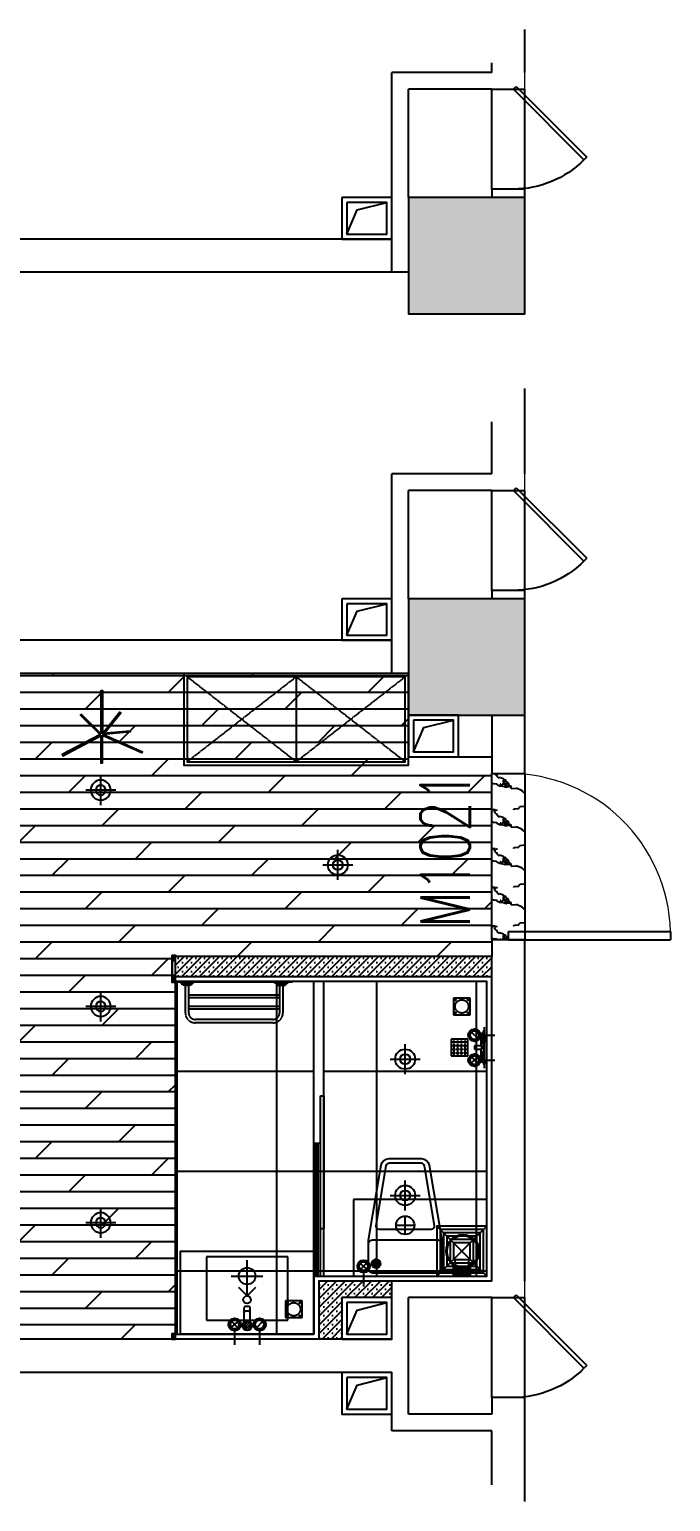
# Model space of a CAD drawing. Extents: x -153478 to 95136, y -45571 to 574449.
# Drawn here: x 22313 to 26166, y 26940 to 35786 of the extents above; entities that cross this region are included whole.
import ezdxf

# ---------------------------------------------------------------- set-up
doc = ezdxf.new("R2010")
doc.units = 0
doc.header["$LTSCALE"] = 10
doc.header["$MEASUREMENT"] = 0
doc.linetypes.add('DASH', pattern=[0.35, 0.25, -0.1])
doc.linetypes.add('HIDDENX2', pattern=[0.75, 0.5, -0.25])
doc.layers.get('0').update_dxf_attribs({"linetype": 'CONTINUOUS'})
for name, color, linetype in [('A 固定家具', 43, 'CONTINUOUS'), ('A 新建墙体', 160, 'CONTINUOUS'), ('A 活动家具', 43, 'CONTINUOUS'), ('A 装饰完成面', 6, 'CONTINUOUS'), ('A建筑墙体', 160, 'CONTINUOUS'), ('B门', 136, 'CONTINUOUS'), ('C地面分格', 136, 'CONTINUOUS'), ('C地面固定物', 30, 'CONTINUOUS'), ('C地面造型', 150, 'CONTINUOUS'), ('D天花灯具', 1, 'CONTINUOUS'), ('F-给排水点位', 1, 'CONTINUOUS'), ('K地漏', 43, 'CONTINUOUS'), ('PUB_HATCH', 251, 'CONTINUOUS'), ('WINDOW', 136, 'CONTINUOUS'), ('WINDOW_TEXT', 30, 'CONTINUOUS')]:
    doc.layers.add(name, color=color, linetype=linetype)
doc.layers.add('WALL', color=160, linetype='CONTINUOUS', lineweight=9)
doc.styles.add('_TCH_WINDOW', font='SIMPLEX', dxfattribs={"height": 3.5, "bigfont": 'GBCBIG'})
pattern_1 = [(45, (8649.1, -8297.363), (-26.5165, 26.5165), []), (45, (8675.618, -8297.363), (-26.5165, 26.5165), [0, -37.5])]

# ---------------------------------------------------------------- blocks, each defined once
blk = doc.blocks.new('A$C653002DA')
at = {"color": 160}
for points in [[(0, 250), (0, 0), (300, 0), (300, 250)], [(30, 220), (30, 30), (270, 30), (270, 220)]]:
    blk.add_lwpolyline(points, close=True, dxfattribs=at)
at = {"color": 8}
blk.add_lwpolyline([(30, 30), (91.2, 175.1), (270, 220)], dxfattribs=at)
blk = doc.blocks.new('_FZH')
at = {"color": 160}
blk.add_lwpolyline([(-0.5, -0.5), (0.5, -0.5), (0.5, 0.5), (-0.5, 0.5)], close=True, dxfattribs=at)
at = {"layer": 'PUB_HATCH', "color": 8}
blk.add_solid([(-0.5, -0.5), (0.5, -0.5), (-0.5, 0.5), (0.5, 0.5)], dxfattribs=at)
blk = doc.blocks.new('$DorLib2D$00000082')
for p, q in [((-0.207, 0.757), (-0.179, 0.785)), ((0.5, 0.05), (-0.207, 0.757)), ((0.528, 0.078), (-0.179, 0.785)), ((0.5, 0.05), (0.528, 0.078))]:
    blk.add_line(p, q)
blk.add_arc((0.5, 0.05), 1, 135, 180)
blk = doc.blocks.new('$DorLib2D$00000001')
for p, q in [((0.45, 0.975), (0.5, 0.975)), ((0.45, 0), (0.45, 0.975)), ((0.5, 0), (0.5, 0.975)), ((0.5, 0), (0.45, 0))]:
    blk.add_line(p, q)
at = {"lineweight": 13}
blk.add_arc((0.475, 0), 0.975, 91.46928, 180, dxfattribs=at)
blk = doc.blocks.new('A$C55013820')
at = {"layer": 'A 活动家具', "linetype": 'Continuous'}
for p, q in [((0, 380), (0, 0)), ((490, 380), (0, 380)), ((226.6, 393.7), (226.6, 306.8)), ((263.4, 393.7), (263.4, 306.8)), ((490, 0), (490, 380)), ((235.8, 325.2), (254.2, 325.2)), ((235.8, 297.6), (254.2, 297.6)), ((0, 0), (490, 0))]:
    blk.add_line(p, q, dxfattribs=at)
for centre, radius in [((245, 414.2), 27.6), ((245, 256.8), 23)]:
    blk.add_circle(centre, radius, dxfattribs=at)
for centre, start, end in [((235.8, 334.3), 180, 270), ((235.8, 306.8), 180, 270), ((254.2, 334.3), 270, 0), ((254.2, 306.8), 270, 0)]:
    blk.add_arc(centre, 9.18, start, end, dxfattribs=at)
blk = doc.blocks.new('A$C106B13CD')
at = {"layer": 'A 活动家具'}
for p, q in [((200, 188), (0, 188)), ((200, 168), (0, 168)), ((200, 100), (0, 100)), ((20, 50), (20, 100)), ((180, 100), (180, 50))]:
    blk.add_line(p, q, dxfattribs=at)
blk.add_lwpolyline([(0, 60), (0, 190, -0.414214), (10, 200), (190, 200, -0.414214), (200, 190), (200, 60, -0.414214), (190, 50), (180, 50), (180, 8, -0.414214), (172, 0), (28, 0, -0.414214), (20, 8), (20, 50), (10, 50, -0.414214), (0, 60, -1)], format="xyb", dxfattribs=at)
blk = doc.blocks.new('4t3')
at = {"layer": 'A 活动家具', "ltscale": 0.25}
for p, q in [((-127985, 546145), (-127985, 546345)), ((-127981, 546348), (-127979, 546348)), ((-127975, 546303), (-127975, 546345)), ((-128375, 546245), (-128375, 546045)), ((-128175, 546245), (-128375, 546245)), ((-128351, 546221), (-128331, 546221)), ((-128351, 546201), (-128351, 546221)), ((-128331, 546201), (-128351, 546201)), ((-128351, 546177), (-128331, 546177)), ((-128351, 546157), (-128351, 546177)), ((-128331, 546157), (-128351, 546157)), ((-128331, 546221), (-128331, 546201)), ((-128331, 546177), (-128331, 546157)), ((-128307, 546221), (-128287, 546221)), ((-128307, 546201), (-128307, 546221)), ((-128287, 546201), (-128307, 546201)), ((-128307, 546177), (-128287, 546177)), ((-128307, 546157), (-128307, 546177)), ((-128287, 546157), (-128307, 546157)), ((-128287, 546221), (-128287, 546201)), ((-128287, 546177), (-128287, 546157)), ((-128263, 546221), (-128243, 546221)), ((-128263, 546201), (-128263, 546221)), ((-128243, 546201), (-128263, 546201)), ((-128263, 546177), (-128243, 546177)), ((-128263, 546157), (-128263, 546177)), ((-128243, 546157), (-128263, 546157)), ((-128243, 546221), (-128243, 546201)), ((-128243, 546177), (-128243, 546157)), ((-128219, 546221), (-128199, 546221)), ((-128219, 546201), (-128219, 546221)), ((-128199, 546201), (-128219, 546201)), ((-128219, 546177), (-128199, 546177)), ((-128219, 546157), (-128219, 546177)), ((-128199, 546157), (-128219, 546157)), ((-128199, 546221), (-128199, 546201)), ((-128199, 546177), (-128199, 546157)), ((-128175, 546045), (-128175, 546245)), ((-128015, 546165), (-128095, 546165)), ((-128095, 546165), (-128095, 546125)), ((-128015, 546165), (-128015, 546305)), ((-128005, 546315), (-128005, 546315)), ((-128005, 546188), (-128005, 546315)), ((-128005, 546125), (-128005, 546165)), ((-128001, 546318), (-127989, 546318)), ((-127985, 546145), (-127985, 545945)), ((-127981, 546203), (-127979, 546203)), ((-127979, 546203), (-127979, 546088)), ((-127975, 546303), (-127975, 546207)), ((-128375, 546045), (-128175, 546045)), ((-128351, 546133), (-128351, 546113)), ((-128331, 546133), (-128351, 546133)), ((-128351, 546113), (-128331, 546113)), ((-128351, 546089), (-128351, 546069)), ((-128331, 546089), (-128351, 546089)), ((-128351, 546069), (-128331, 546069)), ((-128331, 546113), (-128331, 546133)), ((-128331, 546069), (-128331, 546089)), ((-128307, 546133), (-128307, 546113)), ((-128287, 546133), (-128307, 546133)), ((-128307, 546113), (-128287, 546113)), ((-128307, 546089), (-128307, 546069)), ((-128287, 546089), (-128307, 546089)), ((-128307, 546069), (-128287, 546069)), ((-128287, 546113), (-128287, 546133)), ((-128287, 546069), (-128287, 546089)), ((-128263, 546133), (-128263, 546113)), ((-128243, 546133), (-128263, 546133)), ((-128263, 546113), (-128243, 546113)), ((-128263, 546089), (-128263, 546069)), ((-128243, 546089), (-128263, 546089)), ((-128263, 546069), (-128243, 546069)), ((-128243, 546113), (-128243, 546133)), ((-128243, 546069), (-128243, 546089)), ((-128219, 546133), (-128219, 546113)), ((-128199, 546133), (-128219, 546133)), ((-128219, 546113), (-128199, 546113)), ((-128219, 546089), (-128219, 546069)), ((-128199, 546089), (-128219, 546089)), ((-128219, 546069), (-128199, 546069)), ((-128199, 546113), (-128199, 546133)), ((-128199, 546069), (-128199, 546089)), ((-128095, 546125), (-128015, 546125)), ((-128015, 545985), (-128015, 546125)), ((-128005, 546102), (-128005, 545976)), ((-128005, 545975), (-128005, 545975)), ((-128001, 545972), (-127989, 545972)), ((-127981, 546088), (-127979, 546088)), ((-127975, 545987), (-127975, 546084)), ((-127975, 545987), (-127975, 545945)), ((-127981, 545941), (-127979, 545941))]:
    blk.add_line(p, q, dxfattribs=at)
for centre, radius, start, end in [((-127981, 546344), 4, 90, 180), ((-127979, 546344), 4, 360, 90), ((-128005, 546305), 10, 90, 180), ((-128005, 546305), 10, 90, 180), ((-128001, 546314), 4, 90, 180), ((-127989, 546314), 4, 360, 90), ((-127981, 546207), 4, 180, 270), ((-127979, 546207), 4, 270, 360), ((-128005, 545985), 10, 180, 270), ((-128001, 545976), 4, 180, 270), ((-127989, 545976), 4, 270, 360), ((-127981, 546084), 4, 90, 180), ((-127979, 546084), 4, 360, 90), ((-127981, 545945), 4, 180, 270), ((-127979, 545945), 4, 270, 360)]:
    blk.add_arc(centre, radius, start, end, dxfattribs=at)
blk = doc.blocks.new('A$C60AC6A6D')
at = {"layer": 'A 活动家具'}
blk.add_lwpolyline([(28.5, 689.7, 0.428333), (0, 661.2), (0, 490.4), (76, 39.6, 0.366124), (122.8, 0), (317.2, 0, 0.366124), (364.1, 39.6), (440, 490.4), (440, 661.2, 0.415921), (411.5, 689.7)], format="xyb", close=True, dxfattribs=at)
blk.add_lwpolyline([(48.8, 632.1), (48.8, 604.4), (39.6, 604.4), (39.6, 632.1)], close=True, dxfattribs=at)
blk.add_lwpolyline([(421, 490.4), (19, 490.4)], dxfattribs=at)
blk.add_lwpolyline([(317.2, 28.5), (122.8, 28.5, -0.366124), (104.1, 44.3), (43.8, 402.2, -0.463996), (62.5, 424.4), (377.5, 424.4, -0.463996), (396.3, 402.2), (336, 44.3, -0.366124), (317.2, 28.5)], format="xyb", dxfattribs=at)
for centre, radius, start, end in [((44.9, 632.1), 26.5, 278.44092, 258.35302), ((19, 509.4), 19, 180.00001, 270), ((421, 509.4), 19, 270, 0)]:
    blk.add_arc(centre, radius, start, end, dxfattribs=at)
at = {"layer": 'A 活动家具', "color": 49}
for radius, start, end in [(21.5, 280.42825, 255.5854), (16.5, 283.65152, 251.05894), (11.5, 289.82009, 242.20409)]:
    blk.add_arc((44.9, 632.1), radius, start, end, dxfattribs=at)
blk = doc.blocks.new('A$C266D7851')
at = {"layer": 'A 固定家具', "linetype": 'DASH'}
for p, q in [((0, 703.4), (0, 0)), ((0, 670.5), (8.9, 670.5)), ((0, 599.7), (0, 670.5)), ((8.9, 670.5), (8.9, 599.7)), ((17.9, 660), (8.9, 662.4)), ((8.9, 662.4), (8.9, 607.8)), ((17.9, 610.2), (17.9, 660)), ((17.9, 645.1), (17.9, 625.1)), ((17.9, 645.1), (183.4, 645.1)), ((17.9, 625.1), (183.4, 625.1)), ((78, 625.1), (78, 78.3)), ((94, 625.1), (94, 78.3)), ((145.3, 625.1), (145.3, 78.3)), ((161.3, 625.1), (161.3, 78.3)), ((8.9, 599.7), (0, 599.7)), ((8.9, 607.8), (17.9, 610.2)), ((223.4, 585.1), (223.4, 118.3)), ((243.4, 585.1), (243.4, 118.3)), ((0, 103.7), (0, 32.8)), ((8.9, 103.7), (0, 103.7)), ((8.9, 32.8), (8.9, 103.7)), ((8.9, 95.5), (17.9, 93.1)), ((8.9, 41), (8.9, 95.5)), ((17.9, 93.1), (17.9, 43.4)), ((0, 32.8), (8.9, 32.8)), ((17.9, 43.4), (8.9, 41)), ((17.9, 58.3), (17.9, 78.3)), ((17.9, 78.3), (183.4, 78.3)), ((17.9, 58.3), (183.4, 58.3))]:
    blk.add_line(p, q, dxfattribs=at)
for centre, radius, start, end in [((183.4, 585.1), 60, 0, 90), ((183.4, 585.1), 40, 0, 90), ((183.4, 118.3), 40, 270, 0), ((183.4, 118.3), 60, 270, 0)]:
    blk.add_arc(centre, radius, start, end, dxfattribs=at)
blk = doc.blocks.new('暗装筒灯')
at = {"color": 8}
for p, q in [((0, -90), (0, 90)), ((-90, 0), (90, 0))]:
    blk.add_line(p, q, dxfattribs=at)
blk.add_circle((0, 0), 60)
blk.add_circle((0, 0), 30, dxfattribs=at)
blk = doc.blocks.new('*U66')
blk.add_blockref('暗装筒灯', (0, 0))
blk = doc.blocks.new('QBLOCK2009110311334111')
at = {"layer": 'K地漏', "color": 43, "linetype": 'HIDDENX2', "ltscale": 50}
blk.add_lwpolyline([(-50, -50), (50, -50), (50, 50), (-50, 50)], close=True, dxfattribs=at)
at = {"layer": 'K地漏', "color": 49, "linetype": 'HIDDENX2', "ltscale": 50}
for centre, radius in [((-39.1, 39.1), 4), ((0, 0), 40), ((39.1, 39.1), 4), ((-39.1, -39.1), 4), ((39.1, -39.1), 4)]:
    blk.add_circle(centre, radius, dxfattribs=at)
blk = doc.blocks.new('*U97')
at = {"color": 8}
for p, q in [((-150, 150), (-50, 50)), ((50, 50), (150, 150)), ((-150, -150), (-50, -50)), ((50, -50), (150, -150))]:
    blk.add_line(p, q, dxfattribs=at)
blk.add_lwpolyline([(-150, -150), (150, -150), (150, 150), (-150, 150)], close=True)
for points in [[(-130, -130), (130, -130), (130, 130), (-130, 130)], [(-110, -110), (110, -110), (110, 110), (-110, 110)], [(-90, -90), (90, -90), (90, 90), (-90, 90)], [(-70, -70), (70, -70), (70, 70), (-70, 70)], [(-50, -50), (50, -50), (50, 50), (-50, 50)]]:
    blk.add_lwpolyline(points, close=True, dxfattribs=at)
for points in [[(-50, 50), (0, 0), (-50, -50)], [(50, 50), (0, 0), (50, -50)]]:
    blk.add_lwpolyline(points, dxfattribs=at)
blk = doc.blocks.new('A$C2D563F3F')
at = {"layer": 'A 装饰完成面'}
h = blk.add_hatch(dxfattribs=at)
h.set_pattern_fill('ANSI31', color=256, scale=3)
h.set_pattern_definition([(45, (1671.7093, -9229.49336), (-0.265165043, 0.265165043), [])])
h.paths.add_polyline_path([(21, 26), (22, 26), (22, 32), (0, 32), (0, 0), (6, 0), (6, 1), (1, 1), (1, 31), (21, 31)])
at = {"layer": 'A 装饰完成面', "color": 250}
for p, q in [((1, 31), (21, 1)), ((21, 31), (1, 1))]:
    blk.add_line(p, q, dxfattribs=at)
at = {"layer": 'A 装饰完成面'}
blk.add_lwpolyline([(21, 26), (22, 26), (22, 32), (0, 32), (0, 0), (6, 0), (6, 1), (1, 1), (1, 31), (21, 31), (21, 26)], dxfattribs=at)
at = {"layer": 'A 装饰完成面', "color": 250}
blk.add_lwpolyline([(1, 1), (21, 1), (21, 31), (1, 31)], close=True, dxfattribs=at)
blk = doc.blocks.new('A$C54B01993')
at = {"layer": 'A 装饰完成面'}
h = blk.add_hatch(dxfattribs=at)
h.set_pattern_fill('ANSI31', color=256, scale=3)
h.set_pattern_definition([(45, (1671.70828, -9185.4984), (-0.265165043, 0.265165043), [])])
h.paths.add_polyline_path([(21, 1), (22, 1), (22, -5), (0, -5), (0, 157), (22, 157), (22, 151), (21, 151), (21, 156), (1, 156), (1, -4), (21, -4)])
at = {"layer": 'A 装饰完成面', "color": 250}
for p, q in [((21, 156), (1, 126)), ((1, 156), (21, 126)), ((21, 26), (1, -4)), ((1, 26), (21, -4))]:
    blk.add_line(p, q, dxfattribs=at)
at = {"layer": 'A 装饰完成面'}
blk.add_lwpolyline([(21, 1), (22, 1), (22, -5), (0, -5), (0, 157), (22, 157), (22, 151), (21, 151), (21, 156), (1, 156), (1, -4), (21, -4), (21, 1)], dxfattribs=at)
at = {"layer": 'A 装饰完成面', "color": 250}
for points in [[(1, 126), (21, 126), (21, 156), (1, 156)], [(1, -4), (21, -4), (21, 26), (1, 26)]]:
    blk.add_lwpolyline(points, close=True, dxfattribs=at)
blk = doc.blocks.new('暗装射灯(角度可调)')
at = {"color": 8, "linetype": 'ByBlock'}
for p, q in [((0, -1.9), (0, 1.9)), ((2.4, 0), (-1.9, 0))]:
    blk.add_line(p, q, dxfattribs=at)
blk.add_lwpolyline([(1.4, 1), (2.4, 0), (1.4, -1)], dxfattribs=at)
at = {"color": 0, "linetype": 'ByBlock'}
blk.add_circle((0, 0), 1, dxfattribs=at)
blk = doc.blocks.new('*U62')
at = {"xscale": 50, "yscale": 50, "zscale": 50}
blk.add_blockref('暗装射灯(角度可调)', (27895.3, -2006.6), dxfattribs=at)
blk = doc.blocks.new('冷水')
at = {"true_color": 0x0f87ff}
h = blk.add_hatch(color=150, dxfattribs=at)
edge = h.paths.add_edge_path(flags=17)
edge.add_arc((466933.4, -131996.8), 25.9, 0, 360)
edge = h.paths.add_edge_path()
edge.add_arc((466933.4, -131996.8), 37.5, 0, 360)
at = {"color": 150, "true_color": 0x0f87ff}
for p, q in [((466875, -131948.9), (466875, -132044.7)), ((466961.4, -132021.8), (466905.5, -131971.8)), ((466909, -132025.2), (466957.9, -131968.4)), ((466895.9, -131996.8), (466811.7, -131996.8))]:
    blk.add_line(p, q, dxfattribs=at)
for radius in [37.5, 25.9]:
    blk.add_circle((466933.4, -131996.8), radius, dxfattribs=at)
blk = doc.blocks.new('冷热水')
at = {"true_color": 0xff320a}
h = blk.add_hatch(color=20, dxfattribs=at)
edge = h.paths.add_edge_path()
edge.add_arc((466649.5, -131338.2), 37.5, 0, 360)
edge = h.paths.add_edge_path(flags=17)
edge.add_arc((466649.5, -131338.2), 25.9, 0, 360)
at = {"lineweight": 0}
h = blk.add_hatch(dxfattribs=at)
h.set_pattern_fill('ANSI31', color=8, scale=60, style=0)
edge = h.paths.add_edge_path()
edge.add_arc((466724.5, -131329.8), 25, 0, 360)
at = {"true_color": 0x0f87ff}
h = blk.add_hatch(color=150, dxfattribs=at)
edge = h.paths.add_edge_path(flags=17)
edge.add_arc((466799.5, -131338.2), 25.9, 0, 360)
edge = h.paths.add_edge_path()
edge.add_arc((466799.5, -131338.2), 37.5, 0, 360)
at = {"color": 20, "true_color": 0xff320a}
for p, q in [((466649.5, -131300.7), (466649.5, -131216.4)), ((466601.6, -131279.8), (466697.4, -131279.8)), ((466624.5, -131366.1), (466674.5, -131310.2))]:
    blk.add_line(p, q, dxfattribs=at)
at = {"color": 150, "true_color": 0x0f87ff}
for p, q in [((466799.5, -131300.7), (466799.5, -131216.4)), ((466751.6, -131279.8), (466847.4, -131279.8)), ((466827.9, -131313.7), (466771.1, -131362.6)), ((466824.5, -131366.1), (466774.5, -131310.2))]:
    blk.add_line(p, q, dxfattribs=at)
at = {"color": 20, "true_color": 0xff320a}
for radius in [37.5, 25.9]:
    blk.add_circle((466649.5, -131338.2), radius, dxfattribs=at)
at = {"color": 32, "true_color": 0xd77416}
blk.add_circle((466724.5, -131329.8), 25, dxfattribs=at)
at = {"color": 150, "true_color": 0x0f87ff}
for radius in [37.5, 25.9]:
    blk.add_circle((466799.5, -131338.2), radius, dxfattribs=at)
blk = doc.blocks.new('面盆')
at = {"layer": 'F-给排水点位', "lineweight": 0}
blk.add_blockref('冷热水', (-466726.3, 131543.8), dxfattribs=at)
blk = doc.blocks.new('A$C759861F2')
at = {"true_color": 0xff320a}
h = blk.add_hatch(color=20, dxfattribs=at)
edge = h.paths.add_edge_path()
edge.add_arc((37.5, 197.9), 37.5, 0, 360)
edge = h.paths.add_edge_path(flags=17)
edge.add_arc((37.5, 197.9), 25.9, 0, 360)
at = {"true_color": 0x0f87ff}
h = blk.add_hatch(color=150, dxfattribs=at)
edge = h.paths.add_edge_path(flags=17)
edge.add_arc((37.5, 47.9), 25.9, 0, 360)
edge = h.paths.add_edge_path()
edge.add_arc((37.5, 47.9), 37.5, 0, 360)
at = {"color": 20, "true_color": 0xff320a}
for p, q in [((9.6, 222.9), (65.4, 172.9)), ((75, 197.9), (159.3, 197.9)), ((95.9, 245.8), (95.9, 150))]:
    blk.add_line(p, q, dxfattribs=at)
at = {"color": 150, "true_color": 0x0f87ff}
for p, q in [((95.9, 95.8), (95.9, 0)), ((9.6, 22.9), (65.4, 72.9)), ((62, 19.5), (13, 76.3)), ((75, 47.9), (159.3, 47.9))]:
    blk.add_line(p, q, dxfattribs=at)
at = {"color": 20, "true_color": 0xff320a}
for radius in [37.5, 25.9]:
    blk.add_circle((37.5, 197.9), radius, dxfattribs=at)
at = {"color": 150, "true_color": 0x0f87ff}
for radius in [37.5, 25.9]:
    blk.add_circle((37.5, 47.9), radius, dxfattribs=at)
blk = doc.blocks.new('A$C05A77B55')
at = {"layer": 'A 新建墙体'}
h = blk.add_hatch(dxfattribs=at)
h.set_pattern_fill('SACNCR', color=148, scale=400)
h.set_pattern_definition(pattern_1)
h.paths.add_polyline_path([(7000, 3275.3), (7000, 3155.3), (8900, 3155.3), (8900, 3275.3)])
h = blk.add_hatch(dxfattribs=at)
h.set_pattern_fill('SACNCR', color=148, scale=400)
h.set_pattern_definition(pattern_1)
h.paths.add_polyline_path([(7860, 1325.3), (7860, 975.3), (8000, 975.3), (8000, 1225.3), (8300, 1225.3), (8300, 1325.3)])
at = {"layer": 'C地面分格', "linetype": 'ByBlock'}
h = blk.add_hatch(dxfattribs=at)
h.set_pattern_fill('DOLMIT', color=148, scale=400)
h.set_pattern_definition([(0, (8649.1, -8297.36), (0, 100), []), (45, (8649.1, -8297.36), (-200, 200), [141.421, -282.843])])
edge = h.paths.add_edge_path()
edge.add_line((8900, 4375.3), (8900, 3275.3))
edge.add_line((8900, 3275.3), (7000, 3275.3))
edge.add_line((7000, 3275.3), (7000, 975.3))
edge.add_line((7000, 975.3), (200, 975.3))
edge.add_line((200, 975.3), (200, 4975.3))
edge.add_line((200, 4975.3), (1282, 4975.3))
edge.add_line((1282, 4975.3), (1282, 4657.3))
edge.add_line((1282, 4657.3), (5300, 4657.3))
edge.add_line((5300, 4657.3), (5300, 4975.3))
edge.add_line((5300, 4975.3), (8400, 4975.3))
edge.add_line((8400, 4975.3), (8400, 4375.3))
edge.add_line((8400, 4375.3), (8900, 4375.3))
h = blk.add_hatch(dxfattribs=at)
h.set_pattern_fill('LS3', color=250, scale=400, pattern_type=2)
h.set_pattern_definition([(180, (8746.24, -8144.18), (-400, 233.1003), [3.8095, -396.1904]), (162.06062, (8755.768, -8109.773), (-799.999997, 233.10033), [18.019, -3765.9465]), (0, (8734.82, -8153.06), (400, 233.1003), [11.4286, -388.5714]), (30.2315, (8649.1, -8094.23), (400, 2e-05), [8.8184, -454.146]), (55.5343, (8656.72, -8089.79), (400, 699.30096), [6.7316, -1406.914]), (19.2722, (8660.53, -8084.243), (800, 233.10033), [10.089, -2108.642]), (30.2315, (8670.05, -8080.91), (400, 2e-05), [13.2275, -449.7365]), (49.3704, (8681.48, -8074.25), (1e-06, 233.1003), [5.85, -608.432]), (19.2722, (8715.77, -8067.593), (800, 233.10033), [10.089, -2108.642]), (16.2448, (8708.15, -8069.81), (400, 233.1003), [7.936, -825.332]), (105.9605, (8711.96, -8083.13), (5e-06, 233.10032), [13.854, -1440.8236]), (137.0035, (8721.483, -8092.013), (-799.99999, 699.30097), [13.0214, -2721.478]), (149.7685, (8725.3, -8094.23), (-400, 7e-06), [4.409, -458.555]), (90, (8725.3, -8099.8), (400, -2e-14), [5.55, -227.55]), (130.6296, (8729.1, -8104.22), (3e-06, 233.1003), [5.85, -608.432]), (90, (8692.9, -8069.8), (400, -2e-14), [4.44, -228.66]), (180, (8702.43, -8065.37), (-400, 233.1003), [9.524, -390.476]), (180, (8711.96, -8065.37), (-400, 233.1003), [9.524, -390.476]), (6.64784, (8729.1, -8105.333), (400, 1e-05), [9.588, -2003.95]), (158.7688, (8734.816, -8153.06), (-400, 233.10032), [6.1304, -1281.248]), (149.7685, (8729.1, -8150.84), (-400, 7e-06), [4.409, -458.555]), (119.7695, (8725.29, -8148.62), (-2e-05, 233.1003), [3.836, -801.7826]), (149.7685, (8723.39, -8145.3), (-400, 7e-06), [4.409, -458.555]), (172.62125, (8719.578, -8143.073), (-1600.000004, 233.1003), [17.286, -3612.775]), (165.47944, (8702.435, -8140.853), (-800, 233.10032), [17.7085, -3701.078]), (4.16629, (8670.054, -8137.523), (400, 2e-05), [15.2785, -3193.2]), (10.9928, (8652.91, -8140.85), (400, 3e-05), [17.463, -1204.967]), (99.7371, (8950.054, -8278.493), (-4e-06, 233.10032), [11.262, -2353.812]), (4.44296, (8860.53, -8278.493), (2800, 233.100322), [28.6575, -5989.427]), (135.83554, (8955.77, -8284.043), (-400, 466.20063), [7.966, -1664.874]), (90, (8955.77, -8286.26), (400, -2e-14), [2.22, -230.88]), (180, (8963.39, -8286.26), (-400, 233.1003), [7.619, -392.381]), (90, (8963.4, -8289.6), (400, -2e-14), [3.33, -229.77]), (16.2448, (8963.39, -8289.59), (400, 233.1003), [3.968, -829.3]), (90, (8860.53, -8280.7), (400, -2e-14), [2.22, -230.88]), (60.2305, (8858.63, -8284.04), (-1e-06, 233.1003), [3.836, -801.7826]), (41.15756, (8854.82, -8287.37), (400, 466.20064), [5.06, -1057.4946]), (49.3704, (8852.91, -8289.6), (1e-06, 233.1003), [2.925, -611.3574]), (4.7589, (8826.244, -8291.813), (400, 8e-06), [26.759, -2782.927]), (90, (8826.24, -8294.03), (400, -2e-14), [2.22, -230.88]), (0, (8824.34, -8294.03), (400, 233.1003), [1.905, -398.095]), (90, (8824.34, -8297.36), (400, -2e-14), [3.33, -229.77]), (44.16446, (8995.77, -8240.753), (400, 466.20064), [7.966, -1664.874]), (1.9633, (8980.53, -8227.433), (400.000001, 1.4e-05), [32.4, -6771.594]), (90, (8995.77, -8244.1), (400, -2e-14), [3.33, -229.77]), (4.7589, (8982.435, -8245.193), (400, 8e-06), [13.3795, -2796.3066]), (158.7688, (8982.435, -8245.19), (-400, 233.10032), [6.1304, -1281.248]), (0, (8971, -8242.97), (400, 233.1003), [5.714, -394.286]), (90, (8971, -8248.52), (400, -2e-14), [5.55, -227.55]), (3.70474, (8953.863, -8249.633), (399.999997, 3e-05), [17.179, -3590.36]), (90, (8953.86, -8264.06), (400, -2e-14), [14.43, -218.67]), (0, (8951.96, -8264.06), (400, 233.1003), [1.905, -398.095]), (41.15756, (8948.15, -8267.39), (400, 466.20064), [5.06, -1057.4946]), (90, (8944.34, -8244.1), (400, -2e-14), [8.88, -224.22]), (138.84244, (8948.15, -8247.41), (-400, 466.20064), [5.06, -1057.4946]), (90, (8948.15, -8252.96), (400, -2e-14), [5.55, -227.55]), (55.5343, (8944.34, -8258.513), (400, 699.30096), [6.7316, -1406.914]), (41.15756, (8940.53, -8261.84), (400, 466.20064), [5.06, -1057.4946]), (4.16629, (8925.292, -8262.953), (400, 2e-05), [15.2785, -3193.2]), (44.16446, (8919.58, -8268.503), (400, 466.20064), [7.966, -1664.874]), (14.52055, (8902.435, -8272.943), (800, 233.10032), [17.7085, -3701.078]), (0, (8889.1, -8272.94), (400, 233.1003), [13.333, -386.6666]), (90, (8889.1, -8276.27), (400, -2e-14), [3.33, -229.77]), (90, (8746.24, -8149.73), (400, -2e-14), [5.55, -227.55]), (180, (8750.05, -8149.73), (-400, 233.1003), [3.8095, -396.1904]), (30.2315, (8750.05, -8149.73), (400, 2e-05), [6.614, -456.35]), (60.2305, (8755.77, -8146.4), (-1e-06, 233.1003), [3.836, -801.7826]), (90, (8757.67, -8143.07), (400, -2e-14), [2.22, -230.88]), (49.3704, (8757.67, -8140.85), (1e-06, 233.1003), [8.7755, -605.507]), (71.0578, (8763.39, -8134.19), (3e-07, 233.1003), [5.868, -1226.3635]), (90, (8765.3, -8128.64), (400, -2e-14), [11.1, -222]), (41.15756, (8761.48, -8120.87), (400, 466.20064), [5.06, -1057.4946]), (94.26686, (8763.387, -8146.403), (-2e-05, 233.100317), [25.601, -5350.607]), (180, (8767.2, -8146.4), (-400, 233.1003), [3.8095, -396.1904]), (105.9605, (8767.2, -8146.4), (5e-06, 233.10032), [6.927, -1447.751]), (30.2315, (8765.3, -8139.74), (400, 2e-05), [4.409, -458.555]), (30.2315, (8769.1, -8137.52), (400, 2e-05), [2.2046, -460.7595]), (90, (8771, -8139.74), (400, -2e-14), [3.33, -229.77]), (149.7685, (8774.82, -8141.96), (-400, 7e-06), [4.409, -458.555]), (90, (8774.8, -8145.3), (400, -2e-14), [3.33, -229.77]), (180, (8778.63, -8145.3), (-400, 233.1003), [3.8095, -396.1904]), (60.2305, (8778.63, -8145.29), (-1e-06, 233.1003), [3.836, -801.7826]), (71.0578, (8780.53, -8141.96), (3e-07, 233.1003), [5.868, -1226.3635]), (90, (8782.43, -8136.4), (400, -2e-14), [3.33, -229.77]), (0, (8780.53, -8133.08), (400, 233.1003), [1.905, -398.095]), (49.3704, (8774.82, -8139.74), (1e-06, 233.1003), [8.7755, -605.507]), (90, (8774.8, -8159.72), (400, -2e-14), [19.98, -213.12]), (90, (8774.8, -8159.72), (400, -2e-14), [3.33, -229.77]), (30.2315, (8774.82, -8156.4), (400, 2e-05), [4.409, -458.555]), (90, (8778.63, -8154.17), (400, -2e-14), [3.33, -229.77]), (90, (8778.63, -8165.27), (400, -2e-14), [14.43, -218.67]), (64.9204, (8778.625, -8165.273), (400, 932.40128), [13.481, -2817.5306]), (44.16446, (8784.34, -8153.063), (400, 466.20064), [7.966, -1664.874]), (180, (8795.77, -8147.51), (-400, 233.1003), [5.714, -394.286]), (30.2315, (8755.77, -8109.77), (400, 2e-05), [2.2046, -460.7595]), (90, (8757.67, -8112), (400, -2e-14), [3.33, -229.77]), (180, (8761.48, -8112), (-400, 233.1003), [3.8095, -396.1904]), (135.83554, (8767.197, -8117.543), (-400, 466.20063), [7.966, -1664.874]), (10.9928, (8767.2, -8117.54), (400, 3e-05), [5.821, -1216.609]), (90, (8772.9, -8119.76), (400, -2e-14), [3.33, -229.77]), (180, (8776.72, -8119.76), (-400, 233.1003), [3.8095, -396.1904]), (130.6296, (8778.63, -8121.98), (3e-06, 233.1003), [2.925, -611.3574]), (90, (8778.63, -8127.53), (400, -2e-14), [5.55, -227.55]), (138.84244, (8782.435, -8130.86), (-400, 466.20064), [5.06, -1057.4946]), (90, (8782.43, -8133.1), (400, -2e-14), [2.22, -230.88]), (180, (8788.15, -8133.08), (-400, 233.1003), [5.714, -394.286]), (124.4657, (8791.96, -8138.63), (-400, 699.30096), [6.7316, -1406.914]), (108.9422, (8797.67, -8155.28), (-3e-05, 233.1003), [17.603, -1214.628]), (180, (8803.39, -8155.28), (-400, 233.1003), [5.714, -394.286]), (149.7685, (8807.2, -8157.5), (-400, 7e-06), [4.409, -458.555]), (90, (8807.2, -8169.7), (400, -2e-14), [12.21, -220.89]), (3.922, (8807.197, -8169.713), (3200, 233.100321), [32.457, -6783.505]), (155.61756, (8873.863, -8183.033), (-1600, 699.300966), [37.643, -3914.8817]), (139.57854, (8898.625, -8204.123), (-800.000017, 699.300943), [32.526, -6797.9356]), (102.88744, (8902.435, -8220.773), (-400.00001, 1864.802566), [17.08, -3569.777]), (180, (8908.15, -8220.77), (-400, 233.1003), [5.714, -394.286]), (158.7688, (8913.86, -8222.99), (-400, 233.10032), [6.1304, -1281.248]), (180, (8919.58, -8223), (-400, 233.1003), [5.714, -394.286]), (90, (8919.58, -8225.2), (400, -2e-14), [2.22, -230.88]), (124.4657, (8923.39, -8230.763), (-400, 699.30096), [6.7316, -1406.914]), (90, (8923.4, -8237.42), (400, -2e-14), [6.66, -226.44]), (5.54746, (8923.387, -8237.423), (400, 2e-05), [22.965, -2388.3287]), (8.83312, (8946.244, -8235.203), (1599.999996, 233.100354), [28.9144, -6043.101]), (30.2315, (8974.82, -8230.76), (400, 2e-05), [6.614, -456.35]), (3.03254, (8767.197, -8159.723), (400, 2.3e-05), [41.9635, -4364.2064]), (165.47944, (8767.197, -8159.723), (-800, 233.10032), [17.7085, -3701.078]), (149.7685, (8750.05, -8155.28), (-400, 7e-06), [4.409, -458.555]), (0, (9014.82, -8231.87), (400, 233.1003), [3.8095, -396.1904]), (90, (9014.8, -8234.1), (400, -2e-14), [2.22, -230.88]), (60.2305, (9012.91, -8237.42), (-1e-06, 233.1003), [3.836, -801.7826]), (0, (9009.1, -8237.42), (400, 233.1003), [3.8095, -396.1904]), (90, (9009.1, -8237.42), (400, -2e-14), [2.22, -230.88]), (0, (9001.48, -8235.2), (400, 233.1003), [7.619, -392.381]), (130.6296, (9014.82, -8228.54), (3e-06, 233.1003), [2.925, -611.3574]), (180, (9024.34, -8228.54), (-400, 233.1003), [9.524, -390.476]), (130.6296, (9026.24, -8230.76), (3e-06, 233.1003), [2.925, -611.3574]), (124.4657, (9030.054, -8236.313), (-400, 699.30096), [6.7316, -1406.914]), (90, (9030.05, -8239.64), (400, -2e-14), [3.33, -229.77]), (158.7688, (9035.77, -8241.86), (-400, 233.10032), [6.1304, -1281.248]), (153.45784, (9049.102, -8248.523), (-400.000006, 233.10031), [14.904, -3114.966])])
h.paths.add_polyline_path([(9100, 4375.3), (8900, 4375.3), (8900, 3375.3), (9100, 3375.3)])
h = blk.add_hatch(dxfattribs=at)
h.set_pattern_fill('_USER', color=148, scale=600, double=1, pattern_type=0)
h.set_pattern_definition([(0, (7000, 3125.3), (0, 600), []), (90, (7000, 3125.3), (-600, 4e-14), [])])
h.paths.add_polyline_path([(7830, 2327.6), (7830, 3125.3), (7000, 3125.3), (7000, 1005.3), (7830, 1005.3), (7830, 1355.3), (8870, 1355.3), (8870, 3125.3), (7870, 3125.3), (7870, 2842.7), (7890, 2842.7), (7890, 2042.7), (7870, 2042.7), (7870, 2327.6)])
h.paths.add_polyline_path([(7630, 1205.3), (7730, 1205.3), (7730, 1105.3), (7630, 1105.3)], flags=16)
h.paths.add_polyline_path([(7644.9, 1194.5, -1), (7636.9, 1194.5, -1)], flags=0)
h.paths.add_polyline_path([(7720, 1155.3, -1), (7640, 1155.3, -1)], flags=0)
h.paths.add_polyline_path([(7723.1, 1194.5, -1), (7715.1, 1194.5, -1)], flags=0)
h.paths.add_polyline_path([(8670, 3025.3), (8670, 3125.3), (8770, 3125.3), (8770, 3025.3)])
h.paths.add_polyline_path([(8684.9, 3036.2, -1), (8676.9, 3036.2, -1)], flags=16)
h.paths.add_polyline_path([(8680, 3075.3, -1), (8760, 3075.3, -1)], flags=16)
h.paths.add_polyline_path([(8684.9, 3114.5, -1), (8676.9, 3114.5, -1)], flags=16)
h.paths.add_polyline_path([(7644.9, 1116.2, -1), (7636.9, 1116.2, -1)], flags=0)
h.paths.add_polyline_path([(7723.1, 1116.2, -1), (7715.1, 1116.2, -1)], flags=0)
h.paths.add_polyline_path([(8763.1, 3036.2, -1), (8755.1, 3036.2, -1)], flags=16)
h.paths.add_polyline_path([(8763.1, 3114.5, -1), (8755.1, 3114.5, -1)], flags=16)
at = {"layer": 'A 固定家具', "linetype": 'DASH'}
blk.add_line((7725, 4955.3), (7725, 4445.3), dxfattribs=at)
at = {"layer": 'A 固定家具'}
for points in [[(8400, 4975.3), (7050, 4975.3), (7050, 4425.3), (8400, 4425.3)], [(8380, 4955.3), (7070, 4955.3), (7070, 4445.3), (8380, 4445.3)]]:
    blk.add_lwpolyline(points, close=True, dxfattribs=at)
at = {"layer": 'A 固定家具', "linetype": 'DASH'}
for points in [[(8380, 4955.3), (7725, 4445.3), (7070, 4955.3)], [(8380, 4445.3), (7725, 4955.3), (7070, 4445.3)]]:
    blk.add_lwpolyline(points, dxfattribs=at)
at = {"layer": 'A 新建墙体'}
for p, q in [((8900, 3275.3), (7000, 3275.3)), ((7000, 3155.3), (7000, 3275.3)), ((8900, 3155.3), (8900, 3275.3)), ((7000, 3155.3), (8900, 3155.3))]:
    blk.add_line(p, q, dxfattribs=at)
blk.add_lwpolyline([(8300, 1325.3), (7860, 1325.3), (7860, 975.3)], dxfattribs=at)
at = {"layer": 'A 活动家具'}
for points in [[(6559.9, 4619), (6552.4, 4619), (6552.4, 4874.4), (6559.9, 4874.4)], [(6549.3, 4615.3), (6544.7, 4610.7), (6428.9, 4725.6), (6433.5, 4730.2)], [(6562.3, 4616), (6567.3, 4611.9), (6670, 4738.6), (6665, 4742.7)], [(6548.1, 4601.4), (6544.6, 4608), (6318.8, 4488.7), (6322.3, 4482)], [(6551.9, 4599.9), (6558.4, 4599.9), (6558.4, 4436.8), (6551.9, 4436.8)], [(6563.9, 4601.9), (6567, 4608.8), (6800.5, 4505.4), (6797.5, 4498.5)], [(6565.4, 4610.2), (6564.8, 4616.7), (6727.1, 4632.2), (6727.8, 4625.8)], [(7030, 1005.3), (7030, 1505.3), (7830, 1505.3), (7830, 1005.3)]]:
    blk.add_lwpolyline(points, close=True, dxfattribs=at)
at = {"layer": 'A 活动家具', "linetype": 'DASH'}
blk.add_lwpolyline([(8070, 1815.3), (8070, 1355.3), (8870, 1355.3), (8870, 1815.3)], close=True, dxfattribs=at)
at = {"layer": 'A 活动家具'}
for centre, radius in [((6556.1, 4609), 10), ((8726.5, 1504, 0), 100), ((8726.5, 1504, 0), 95)]:
    blk.add_circle(centre, radius, dxfattribs=at)
at = {"layer": 'A 装饰完成面', "color": 6}
blk.add_lwpolyline([(8700, 4475.3), (8700, 4475.3), (8900, 4475.3)], dxfattribs=at)
at = {"layer": 'A 装饰完成面'}
blk.add_lwpolyline([(7000, 975.3), (7000, 1005.3), (7830, 1005.3), (7830, 1355.3), (8870, 1355.3), (8870, 3125.3), (7000, 3125.3), (7000, 3155.3)], dxfattribs=at)
at = {"layer": 'A建筑墙体'}
for p, q in [((9100, 6175.3), (9100, 6688.4)), ((8900, 6175.3), (8900, 6488.4)), ((8900, 6175.3), (8300, 6175.3)), ((8300, 5175.3), (8300, 6175.3)), ((8900, 6075.3), (8400, 6075.3)), ((8400, 5425.3), (8400, 6075.3)), ((8900, 6075.3), (9100, 6075.3)), ((9100, 5475.3), (8900, 5475.3)), ((8900, 5475.3), (8900, 5425.3)), ((9100, 5425.3), (9100, 5475.3)), ((8300, 5175.3), (2100, 5175.3)), ((8300, 4975.3), (8300, 5175.3)), ((8400, 4975.3), (2100, 4975.3)), ((8900, 4725.3), (8900, 4375.3)), ((9100, 4375.3), (9100, 4725.3)), ((8900, 4375.3), (9100, 4375.3)), ((8900, 3375.3), (8900, 3275.3)), ((9100, 3175.3), (9100, 3375.3)), ((8900, 1325.3), (8900, 3155.3)), ((9100, 1325.3), (9100, 3175.3)), ((8900, 1325.3), (8300, 1325.3)), ((8300, 975.3), (8300, 1325.3)), ((8900, 1225.3), (8400, 1225.3)), ((8400, 875.3), (8400, 1225.3)), ((8900, 1225.3), (9100, 1225.3)), ((8300, 975.3), (200, 975.3)), ((8400, 525.3), (8400, 875.3)), ((8300, 775.3), (200, 775.3)), ((8300, 425.3), (8300, 775.3)), ((9100, 625.3), (8900, 625.3)), ((8900, 625.3), (8900, 525.3)), ((9100, 425.3), (9100, 625.3)), ((8900, 525.3), (8400, 525.3)), ((8900, 425.3), (8300, 425.3)), ((8900, 100), (8900, 425.3)), ((9100, 0), (9100, 425.3))]:
    blk.add_line(p, q, dxfattribs=at)
at = {"layer": 'B门'}
for p, q in [((8900, 625.3), (8900, 1225.3)), ((9100, 625.3), (9100, 1225.3))]:
    blk.add_line(p, q, dxfattribs=at)
at = {"layer": 'C地面分格', "linetype": 'ByBlock'}
for p, q in [((7000, 975.3), (7000, 3155.3)), ((7830, 1355.3), (7830, 3125.3)), ((7890, 1355.3), (7890, 3125.3))]:
    blk.add_line(p, q, dxfattribs=at)
at = {"layer": 'C地面固定物'}
for p, q in [((7830, 2153), (7830, 1355.3)), ((7830, 2153), (7870, 2153)), ((7870, 1355.3), (7870, 2153))]:
    blk.add_line(p, q, dxfattribs=at)
at = {"layer": 'C地面固定物', "color": 136}
for p, q in [((7844, 1355.3), (7844, 2153)), ((7856, 1355.3), (7856, 2153))]:
    blk.add_line(p, q, dxfattribs=at)
at = {"layer": 'C地面固定物'}
blk.add_lwpolyline([(7870, 2438), (7890, 2438), (7890, 1638), (7870, 1638)], close=True, dxfattribs=at)
at = {"layer": 'C地面造型', "linetype": 'ByBlock'}
blk.add_lwpolyline([(8900, 4375.3), (9100, 4375.3), (9100, 3375.3), (8900, 3375.3)], close=True, dxfattribs=at)
at = {"layer": 'F-给排水点位', "color": 32, "true_color": 0xd77416}
for p, q in [((8380, 1605.3), (8380, 1715.3)), ((8325, 1660.3), (8435, 1660.3))]:
    blk.add_line(p, q, dxfattribs=at)
blk.add_circle((8380, 1660.3), 55, dxfattribs=at)
at = {"layer": 'WALL'}
for p, q in [((9100, 6075.3), (9100, 6175.3)), ((7150, 4975.3), (7050, 4975.3)), ((7150, 4975.3), (7250, 4975.3)), ((9100, 3375.3), (8900, 3375.3)), ((9100, 1225.3), (9100, 1325.3))]:
    blk.add_line(p, q, dxfattribs=at)
at = {"layer": 'WINDOW'}
for p, q in [((8900, 5475.3, 300), (8900, 6075.3, 300)), ((9100, 5475.3, 300), (9100, 6075.3, 300))]:
    blk.add_line(p, q, dxfattribs=at)
at = {"linetype": 'ByBlock'}
for name, p in [('A$C54B01993', (6979, 3124.3)), ('A$C2D563F3F', (6978, 975.3))]:
    blk.add_blockref(name, p, dxfattribs=at)
at = {"layer": 'A 活动家具', "linetype": 'ByBlock', "rotation": 270}
blk.add_blockref('A$C266D7851', (7000, 3120.3), dxfattribs=at)
at = {"layer": 'A 活动家具', "xscale": 0.5, "yscale": 0.5, "zscale": 0.5}
blk.add_blockref('4t3', (72843.8, -270344.7), dxfattribs=at)
at = {"layer": 'A 活动家具', "xscale": -1, "rotation": 180.0000001006362}
blk.add_blockref('A$C60AC6A6D', (8160, 2061.3), dxfattribs=at)
at = {"layer": 'A 活动家具', "rotation": 180}
blk.add_blockref('A$C55013820', (7675, 1469.7), dxfattribs=at)
at = {"layer": 'A 活动家具', "xscale": 0.5, "yscale": 0.5, "zscale": 0.5, "rotation": 180}
blk.add_blockref('A$C106B13CD', (8771.1, 1455.3), dxfattribs=at)
at = {"layer": 'A建筑墙体'}
for p in [(8000, 5175.3), (8400, 4475.3), (8000, 975.3), (8000, 525.3)]:
    blk.add_blockref('A$C653002DA', p, dxfattribs=at)
at = {"layer": 'A建筑墙体', "color": 3, "xscale": 700.0000000003163, "yscale": 699.9992202254759, "zscale": 699.9992202254759, "rotation": 269.9999999464082}
blk.add_blockref('_FZH', (8750, 5075.3), dxfattribs=at)
at = {"layer": 'B门'}
ref = blk.add_blockref('$DorLib2D$00000001', (9000, 3875.3), dxfattribs=dict(at, xscale=1000, yscale=1000, zscale=-1000, rotation=270.0000001188559))
ref.add_attrib('A', 'M1021', (8768.9, 3450.3), dxfattribs={"layer": 'WINDOW_TEXT', "height": 297.5, "rotation": 90, "style": '_TCH_WINDOW', "width": 0.705882})
at = {"layer": 'B门', "xscale": 600, "yscale": -600, "zscale": 600, "rotation": 89.99999988117006}
blk.add_blockref('$DorLib2D$00000082', (9000, 925.3), dxfattribs=at)
at = {"layer": 'D天花灯具', "xscale": -1}
for p in [(6550, 4275.3), (6550, 2975.3), (6550, 1675.3)]:
    blk.add_blockref('*U66', p, dxfattribs=at)
at = {"layer": 'D天花灯具'}
for name, p in [('*U66', (7975, 3825.3)), ('*U66', (8380, 2658.3)), ('*U66', (8380, 1839.6)), ('*U97', (8720, 1505.3))]:
    blk.add_blockref(name, p, dxfattribs=at)
at = {"layer": 'D天花灯具', "rotation": 270}
blk.add_blockref('*U62', (9436.6, 29250.6), dxfattribs=at)
at = {"layer": 'F-给排水点位', "lineweight": 0}
blk.add_blockref('A$C759861F2', (8758.9, 2604.7), dxfattribs=at)
for name, p, rotation in [('冷水', (-123866.8, -465519.7), 90), ('面盆', (7428.2, 1269.3), 180)]:
    blk.add_blockref(name, p, dxfattribs=dict(at, rotation=rotation))
at = {"layer": 'K地漏', "extrusion": (0, 0, -1), "xscale": -1, "zscale": -1, "rotation": 270.0000001006364}
for p in [(-8720, 2975.3), (-7710, 1155.3)]:
    blk.add_blockref('QBLOCK2009110311334111', p, dxfattribs=at)
at = {"layer": 'WINDOW', "xscale": 600.0000000000006, "yscale": -600, "zscale": 600.0000000000006, "rotation": 90.00000410304331}
blk.add_blockref('$DorLib2D$00000082', (9000, 5775.3), dxfattribs=at)

msp = doc.modelspace()

# ---------------------------------------------------------------- linework, layer by layer
at = {"layer": 'A建筑墙体'}
for p, q in [((25291.2, 35526.1), (25291.2, 35785.6)), ((25091.2, 35526.1), (25091.2, 35585.6)), ((25091.2, 35526.1), (24491.2, 35526.1)), ((24491.2, 34526.1), (24491.2, 35526.1)), ((25091.2, 35426.1), (24591.2, 35426.1)), ((24591.2, 34776.1), (24591.2, 35426.1)), ((25091.2, 35426.1), (25291.2, 35426.1)), ((25291.2, 34826.1), (25091.2, 34826.1)), ((25091.2, 34826.1), (25091.2, 34776.1)), ((25291.2, 34776.1), (25291.2, 34826.1)), ((24491.2, 34526.1), (18291.2, 34526.1)), ((24491.2, 34326.1), (24491.2, 34526.1)), ((24591.2, 34326.1), (18291.2, 34326.1))]:
    msp.add_line(p, q, dxfattribs=at)
at = {"layer": 'WALL'}
for p, q in [((25291.2, 35426.1), (25291.2, 35526.1)), ((23341.2, 34326.1), (23241.2, 34326.1)), ((23341.2, 34326.1), (23441.2, 34326.1))]:
    msp.add_line(p, q, dxfattribs=at)
at = {"layer": 'WINDOW'}
for p, q in [((25091.2, 34826.1, 300), (25091.2, 35426.1, 300)), ((25291.2, 34826.1, 300), (25291.2, 35426.1, 300))]:
    msp.add_line(p, q, dxfattribs=at)

# ---------------------------------------------------------------- block references
at = {"linetype": 'ByBlock'}
msp.add_blockref('A$C05A77B55', (16191.2, 26939.7), dxfattribs=at)
at = {"layer": 'A建筑墙体'}
msp.add_blockref('A$C653002DA', (24191.2, 34526.1), dxfattribs=at)
at = {"layer": 'A建筑墙体', "color": 3, "xscale": 700.0000000003163, "yscale": 699.9992202254759, "zscale": 699.9992202254759, "rotation": 269.9999999464082}
msp.add_blockref('_FZH', (24941.2, 34426.1), dxfattribs=at)
at = {"layer": 'WINDOW', "xscale": 600.0000000000009, "yscale": -600, "zscale": 600.0000000000009, "rotation": 90.00000410304331}
msp.add_blockref('$DorLib2D$00000082', (25191.2, 35126.1), dxfattribs=at)

doc.saveas('drawing.dxf')
